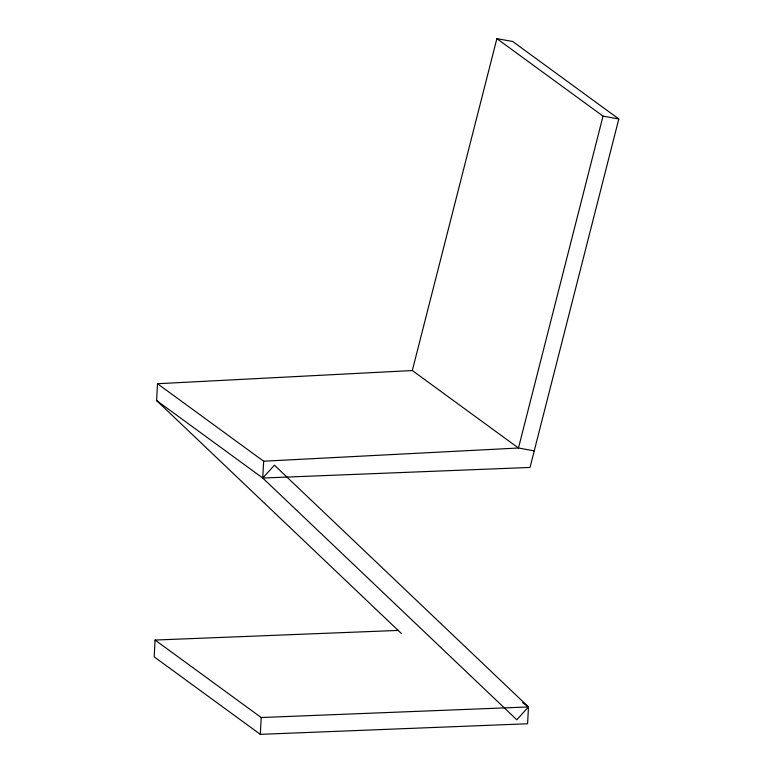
<?xml version="1.0" encoding="UTF-8"?>
<svg xmlns="http://www.w3.org/2000/svg" width="773" height="773" viewBox="0 0 773 773"><rect width="100%" height="100%" fill="white"/><g stroke="black" fill="none" stroke-linecap="round" stroke-linejoin="round"><path stroke-width="1.16" d="M401.496 633.589L156.619 400.549L157.499 383.727L412.318 370.538L518.461 448.011L534.249 450.852M398.172 630.42L155.064 640.044L154.185 656.866L260.327 734.35L527.592 723.76L528.471 706.937L274.434 465.191L262.752 478.033L156.619 400.549M522.625 702.676L528.471 706.937L516.799 719.779L262.752 478.033L263.632 461.21L157.499 383.727M260.327 734.35L261.206 717.528L155.064 640.044M412.318 370.538L496.884 38.65L512.673 41.491L618.815 118.965L530.017 467.443L262.752 478.033M496.884 38.65L603.027 116.134L518.461 448.011L263.632 461.21M261.206 717.528L528.471 706.937M603.027 116.134L618.815 118.965"/></g></svg>
